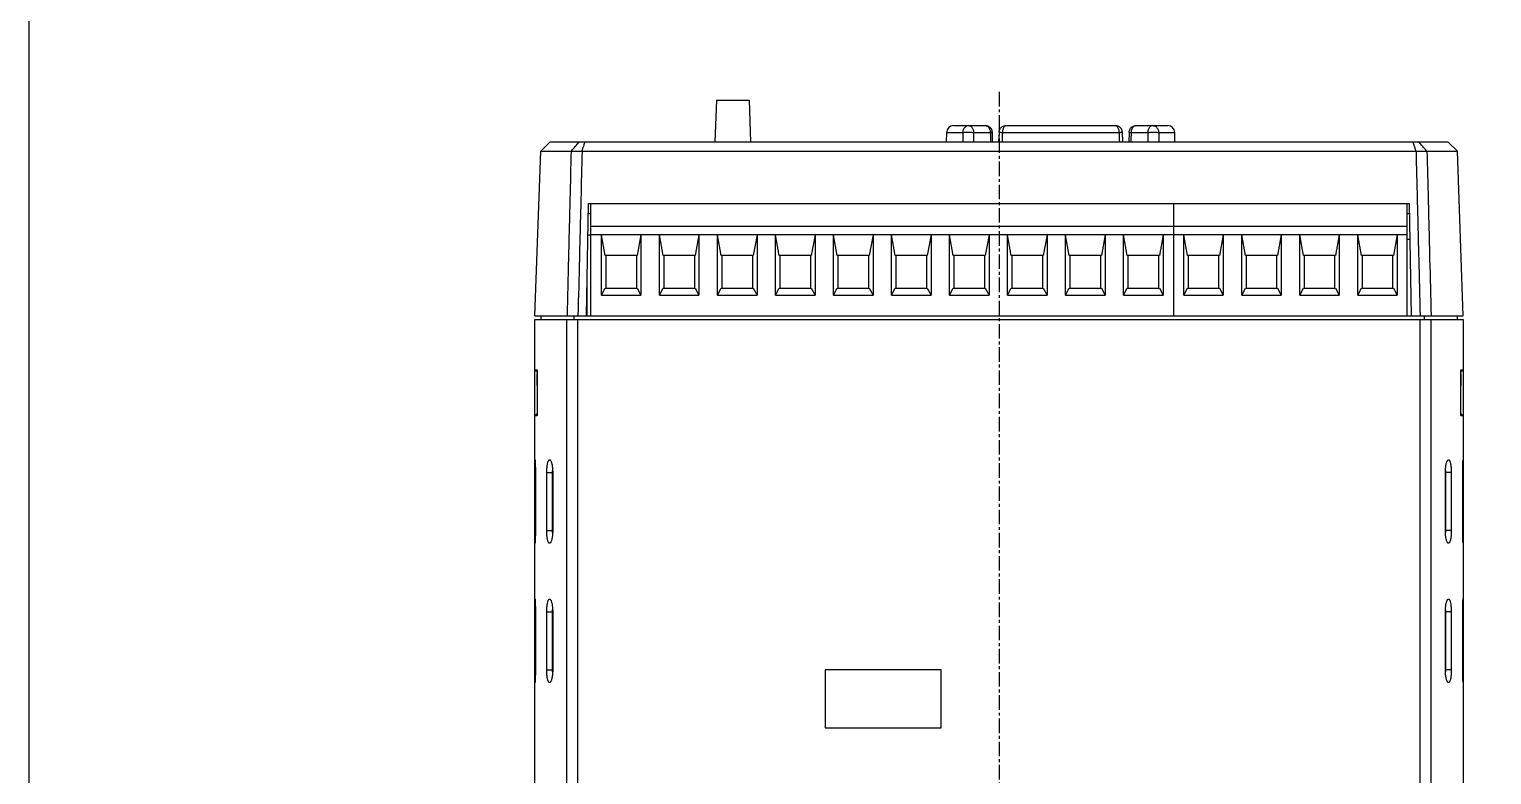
# Model space of a CAD drawing. Header units: millimetres. Extents: x 46 to 886, y 51 to 632.
# Drawn here: x 46.4 to 172.5, y 131.7 to 196 of the extents above; entities that cross this region are included whole.
import ezdxf

# ---------------------------------------------------------------- set-up
doc = ezdxf.new("R2010")
doc.units = ezdxf.units.MM
doc.linetypes.add('CENTER', pattern=[2, 1.25, -0.25, 0.25, -0.25])
doc.layers.add('도면층1', color=7, linetype='Continuous')

msp = doc.modelspace()

# ---------------------------------------------------------------- linework, layer by layer
at = {"color": 7, "linetype": 'Continuous'}
for p, q in [((105.651, 189.885), (105.516, 186.285)), ((105.651, 189.885), (108.451, 189.885)), ((108.451, 189.885), (108.586, 186.285)), ((125.469, 186.285), (125.49, 187.101)), ((125.49, 187.101), (126.871, 187.101)), ((126.09, 187.685), (128.824, 187.685)), ((127.81, 187.101), (129.248, 187.101)), ((129.45, 186.285), (129.424, 187.104)), ((130.001, 187.11), (129.966, 186.285)), ((130.294, 187.101), (140.339, 187.101)), ((130.601, 187.685), (140.033, 187.685)), ((140.667, 186.285), (140.632, 187.11)), ((141.21, 187.104), (141.183, 186.285)), ((141.385, 187.101), (142.823, 187.101)), ((141.809, 187.685), (144.544, 187.685)), ((143.763, 187.101), (145.144, 187.101)), ((145.165, 186.285), (145.144, 187.101)), ((90.001, 171.285), (90.497, 185.485)), ((91.325, 186.285), (90.497, 185.485)), ((90.497, 185.485), (93.114, 185.485)), ((91.325, 186.285), (168.678, 186.285)), ((93.114, 185.492), (94.061, 185.492)), ((94.061, 185.485), (165.942, 185.485)), ((165.942, 185.492), (166.888, 185.492)), ((166.888, 185.485), (169.505, 185.485)), ((168.678, 186.285), (169.505, 185.485)), ((170.001, 171.285), (169.505, 185.485)), ((94.453, 171.285), (94.622, 180.985)), ((94.622, 180.985), (165.381, 180.985)), ((94.814, 171.285), (94.814, 180.985)), ((145.064, 171.285), (145.064, 180.985)), ((145.066, 171.285), (145.066, 180.985)), ((165.191, 171.285), (165.191, 180.985)), ((165.55, 171.285), (165.381, 180.985)), ((94.814, 180.085), (94.606, 180.085)), ((165.396, 180.085), (165.191, 180.085)), ((94.814, 178.235), (94.574, 178.235)), ((145.064, 178.985), (94.814, 178.985)), ((145.064, 178.285), (94.814, 178.285)), ((95.739, 173.085), (95.739, 178.285)), ((96.059, 176.485), (95.739, 178.285)), ((99.139, 178.285), (98.819, 176.485)), ((99.139, 178.285), (99.139, 173.085)), ((100.739, 173.085), (100.739, 178.285)), ((101.059, 176.485), (100.739, 178.285)), ((104.139, 178.285), (103.819, 176.485)), ((104.139, 178.285), (104.139, 173.085)), ((105.739, 173.085), (105.739, 178.285)), ((106.059, 176.485), (105.739, 178.285)), ((109.139, 178.285), (108.819, 176.485)), ((109.139, 178.285), (109.139, 173.085)), ((110.739, 173.085), (110.739, 178.285)), ((111.059, 176.485), (110.739, 178.285)), ((114.139, 178.285), (113.819, 176.485)), ((114.139, 178.285), (114.139, 173.085)), ((115.739, 173.085), (115.739, 178.285)), ((116.059, 176.485), (115.739, 178.285)), ((119.139, 178.285), (118.819, 176.485)), ((119.139, 178.285), (119.139, 173.085)), ((120.739, 173.085), (120.739, 178.285)), ((121.059, 176.485), (120.739, 178.285)), ((124.139, 178.285), (123.819, 176.485)), ((124.139, 178.285), (124.139, 173.085)), ((125.739, 173.085), (125.739, 178.285)), ((126.059, 176.485), (125.739, 178.285)), ((129.139, 178.285), (128.819, 176.485)), ((129.139, 178.285), (129.139, 173.085)), ((130.739, 173.085), (130.739, 178.285)), ((131.059, 176.485), (130.739, 178.285)), ((134.139, 178.285), (133.819, 176.485)), ((134.139, 178.285), (134.139, 173.085)), ((135.739, 173.085), (135.739, 178.285)), ((136.059, 176.485), (135.739, 178.285)), ((139.139, 178.285), (138.819, 176.485)), ((139.139, 178.285), (139.139, 173.085)), ((140.739, 173.085), (140.739, 178.285)), ((141.059, 176.485), (140.739, 178.285)), ((144.139, 178.285), (143.819, 176.485)), ((144.139, 178.285), (144.139, 173.085)), ((165.191, 178.985), (145.066, 178.985)), ((165.191, 178.285), (145.066, 178.285)), ((145.929, 173.085), (145.929, 178.285)), ((146.249, 176.485), (145.929, 178.285)), ((149.329, 178.285), (149.009, 176.485)), ((149.329, 178.285), (149.329, 173.085)), ((150.929, 173.085), (150.929, 178.285)), ((151.249, 176.485), (150.929, 178.285)), ((154.329, 178.285), (154.009, 176.485)), ((154.329, 178.285), (154.329, 173.085)), ((155.929, 173.085), (155.929, 178.285)), ((156.249, 176.485), (155.929, 178.285)), ((159.329, 178.285), (159.009, 176.485)), ((159.329, 178.285), (159.329, 173.085)), ((160.929, 173.085), (160.929, 178.285)), ((161.249, 176.485), (160.929, 178.285)), ((164.329, 178.285), (164.009, 176.485)), ((164.329, 178.285), (164.329, 173.085)), ((165.191, 177.885), (165.435, 177.885)), ((98.819, 176.485), (96.059, 176.485)), ((96.139, 173.685), (96.139, 176.485)), ((98.739, 176.485), (98.739, 173.685)), ((103.819, 176.485), (101.059, 176.485)), ((101.139, 173.685), (101.139, 176.485)), ((103.739, 176.485), (103.739, 173.685)), ((108.819, 176.485), (106.059, 176.485)), ((106.139, 173.685), (106.139, 176.485)), ((108.739, 176.485), (108.739, 173.685)), ((113.819, 176.485), (111.059, 176.485)), ((111.139, 173.685), (111.139, 176.485)), ((113.739, 176.485), (113.739, 173.685)), ((118.819, 176.485), (116.059, 176.485)), ((116.139, 173.685), (116.139, 176.485)), ((118.739, 176.485), (118.739, 173.685)), ((123.819, 176.485), (121.059, 176.485)), ((121.139, 173.685), (121.139, 176.485)), ((123.739, 176.485), (123.739, 173.685)), ((128.819, 176.485), (126.059, 176.485)), ((126.139, 173.685), (126.139, 176.485)), ((128.739, 176.485), (128.739, 173.685)), ((133.819, 176.485), (131.059, 176.485)), ((131.139, 173.685), (131.139, 176.485)), ((133.739, 176.485), (133.739, 173.685)), ((138.819, 176.485), (136.059, 176.485)), ((136.139, 173.685), (136.139, 176.485)), ((138.739, 176.485), (138.739, 173.685)), ((143.819, 176.485), (141.059, 176.485)), ((141.139, 173.685), (141.139, 176.485)), ((143.739, 176.485), (143.739, 173.685)), ((149.009, 176.485), (146.249, 176.485)), ((146.329, 173.685), (146.329, 176.485)), ((148.929, 176.485), (148.929, 173.685)), ((154.009, 176.485), (151.249, 176.485)), ((151.329, 173.685), (151.329, 176.485)), ((153.929, 176.485), (153.929, 173.685)), ((159.009, 176.485), (156.249, 176.485)), ((156.329, 173.685), (156.329, 176.485)), ((158.929, 176.485), (158.929, 173.685)), ((164.009, 176.485), (161.249, 176.485)), ((161.329, 173.685), (161.329, 176.485)), ((163.929, 176.485), (163.929, 173.685)), ((94.514, 171.285), (94.514, 174.793)), ((95.739, 173.085), (96.059, 173.685)), ((95.739, 173.085), (99.139, 173.085)), ((96.059, 173.685), (98.819, 173.685)), ((98.819, 173.685), (99.139, 173.085)), ((100.739, 173.085), (101.059, 173.685)), ((100.739, 173.085), (104.139, 173.085)), ((101.059, 173.685), (103.819, 173.685)), ((103.819, 173.685), (104.139, 173.085)), ((105.739, 173.085), (106.059, 173.685)), ((105.739, 173.085), (109.139, 173.085)), ((106.059, 173.685), (108.819, 173.685)), ((108.819, 173.685), (109.139, 173.085)), ((110.739, 173.085), (111.059, 173.685)), ((110.739, 173.085), (114.139, 173.085)), ((111.059, 173.685), (113.819, 173.685)), ((113.819, 173.685), (114.139, 173.085)), ((115.739, 173.085), (116.059, 173.685)), ((115.739, 173.085), (119.139, 173.085)), ((116.059, 173.685), (118.819, 173.685)), ((118.819, 173.685), (119.139, 173.085)), ((120.739, 173.085), (121.059, 173.685)), ((120.739, 173.085), (124.139, 173.085)), ((121.059, 173.685), (123.819, 173.685)), ((123.819, 173.685), (124.139, 173.085)), ((125.739, 173.085), (126.059, 173.685)), ((125.739, 173.085), (129.139, 173.085)), ((126.059, 173.685), (128.819, 173.685)), ((128.819, 173.685), (129.139, 173.085)), ((130.739, 173.085), (131.059, 173.685)), ((130.739, 173.085), (134.139, 173.085)), ((131.059, 173.685), (133.819, 173.685)), ((133.819, 173.685), (134.139, 173.085)), ((135.739, 173.085), (136.059, 173.685)), ((135.739, 173.085), (139.139, 173.085)), ((136.059, 173.685), (138.819, 173.685)), ((138.819, 173.685), (139.139, 173.085)), ((140.739, 173.085), (141.059, 173.685)), ((140.739, 173.085), (144.139, 173.085)), ((141.059, 173.685), (143.819, 173.685)), ((143.819, 173.685), (144.139, 173.085)), ((145.929, 173.085), (146.249, 173.685)), ((145.929, 173.085), (149.329, 173.085)), ((146.249, 173.685), (149.009, 173.685)), ((149.009, 173.685), (149.329, 173.085)), ((150.929, 173.085), (151.249, 173.685)), ((150.929, 173.085), (154.329, 173.085)), ((151.249, 173.685), (154.009, 173.685)), ((154.009, 173.685), (154.329, 173.085)), ((155.929, 173.085), (156.249, 173.685)), ((155.929, 173.085), (159.329, 173.085)), ((156.249, 173.685), (159.009, 173.685)), ((159.009, 173.685), (159.329, 173.085)), ((160.929, 173.085), (161.249, 173.685)), ((160.929, 173.085), (164.329, 173.085)), ((161.249, 173.685), (164.009, 173.685)), ((164.009, 173.685), (164.329, 173.085)), ((90.001, 171.285), (145.064, 171.285)), ((90.001, 170.985), (170.001, 170.985)), ((90.001, 86.285), (90.001, 170.985)), ((90.501, 171.285), (90.501, 170.985)), ((92.762, 116.554), (92.762, 170.985)), ((93.353, 171.285), (93.353, 170.985)), ((93.707, 116.377), (93.707, 170.985)), ((145.066, 171.285), (170.001, 171.285)), ((166.296, 116.377), (166.296, 170.985)), ((166.65, 171.285), (166.65, 170.985)), ((167.24, 116.554), (167.24, 170.985)), ((169.501, 171.285), (169.501, 170.985)), ((170.001, 170.985), (170.001, 86.285)), ((90.001, 166.635), (90.203, 166.433)), ((90.001, 166.635), (90.203, 166.635)), ((90.203, 166.635), (90.203, 162.685)), ((170.001, 166.635), (169.799, 166.433)), ((169.799, 166.635), (170.001, 166.635)), ((169.799, 162.685), (169.799, 166.635)), ((90.201, 165.285), (90.201, 166.285)), ((169.801, 166.285), (169.801, 165.285)), ((90.001, 162.685), (90.203, 162.887)), ((90.203, 162.685), (90.001, 162.685)), ((170.001, 162.685), (169.799, 162.887)), ((170.001, 162.685), (169.799, 162.685)), ((90.001, 158.885), (90.002, 158.885)), ((170, 158.885), (170.001, 158.885)), ((90.001, 157.785), (90.038, 157.785)), ((90.038, 157.785), (90.038, 152.785)), ((91.019, 152.785), (91.019, 157.785)), ((91.019, 157.785), (91.53, 157.785)), ((91.508, 152.785), (91.508, 157.785)), ((91.53, 157.785), (91.53, 152.785)), ((168.984, 157.785), (168.473, 157.785)), ((168.473, 152.785), (168.473, 157.785)), ((168.494, 157.785), (168.494, 152.785)), ((168.984, 157.785), (168.984, 152.785)), ((170.001, 157.785), (169.964, 157.785)), ((169.964, 152.785), (169.964, 157.785)), ((90.001, 152.785), (90.038, 152.785)), ((91.019, 152.785), (91.53, 152.785)), ((168.984, 152.785), (168.473, 152.785)), ((170.001, 152.785), (169.964, 152.785)), ((90.002, 151.685), (90.001, 151.685)), ((170.001, 151.685), (170.001, 151.685)), ((90.001, 146.885), (90.002, 146.885)), ((170, 146.885), (170.001, 146.885)), ((90.001, 145.785), (90.038, 145.785)), ((90.038, 145.785), (90.038, 140.785)), ((91.019, 140.785), (91.019, 145.785)), ((91.019, 145.785), (91.53, 145.785)), ((91.508, 140.785), (91.508, 145.785)), ((91.53, 145.785), (91.53, 140.785)), ((168.473, 140.785), (168.473, 145.785)), ((168.984, 145.785), (168.473, 145.785)), ((168.494, 145.785), (168.494, 140.785)), ((168.984, 145.785), (168.984, 140.785)), ((169.964, 140.785), (169.964, 145.785)), ((170.001, 145.785), (169.964, 145.785)), ((90.001, 140.785), (90.038, 140.785)), ((91.019, 140.785), (91.53, 140.785)), ((115.001, 140.785), (115.001, 135.785)), ((125.001, 140.785), (115.001, 140.785)), ((125.001, 135.785), (125.001, 140.785)), ((168.984, 140.785), (168.473, 140.785)), ((170.001, 140.785), (169.964, 140.785)), ((90.002, 139.685), (90.001, 139.685)), ((170.001, 139.685), (170.001, 139.685)), ((115.001, 135.785), (125.001, 135.785))]:
    msp.add_line(p, q, dxfattribs=at)
msp.add_lwpolyline([(46.411, 631.769), (886.327, 631.769), (886.327, 50.731), (46.411, 50.731)], close=True)
for centre, start, end in [((126.09, 187.085), 90, 178.5), ((144.544, 187.085), 1.5, 90)]:
    msp.add_arc(centre, 0.6, start, end, dxfattribs=at)
for points in [[(126.871, 187.101), (126.869, 186.829), (126.868, 186.557), (126.867, 186.285)], [(127.81, 187.101), (127.809, 186.829), (127.807, 186.557), (127.806, 186.285)], [(129.248, 187.101), (129.257, 186.829), (129.266, 186.557), (129.274, 186.285)], [(129.337, 187.396), (129.322, 187.421), (129.305, 187.445), (129.286, 187.468)], [(129.4, 187.256), (129.391, 187.283), (129.381, 187.31), (129.369, 187.336)], [(130.027, 187.261), (130.035, 187.288), (130.046, 187.314), (130.058, 187.34)], [(130.294, 187.101), (130.282, 186.829), (130.27, 186.557), (130.258, 186.285)], [(140.339, 187.101), (140.351, 186.829), (140.364, 186.557), (140.375, 186.285)], [(141.385, 187.101), (141.376, 186.828), (141.368, 186.555), (141.359, 186.282)], [(142.823, 187.101), (142.825, 186.829), (142.826, 186.557), (142.828, 186.285)], [(143.763, 187.101), (143.764, 186.829), (143.765, 186.557), (143.766, 186.285)], [(170.001, 158.885), (170.001, 158.885), (170.001, 158.885), (170.001, 158.885)], [(91.508, 157.785), (91.508, 157.845), (91.512, 157.906), (91.519, 157.966)], [(168.494, 152.785), (168.494, 152.725), (168.491, 152.664), (168.484, 152.604)], [(90.002, 151.685), (90.002, 151.685), (90.002, 151.685), (90.002, 151.685)], [(170.001, 146.885), (170.001, 146.885), (170.001, 146.885), (170.001, 146.885)], [(91.508, 145.785), (91.508, 145.845), (91.512, 145.906), (91.519, 145.966)], [(168.494, 140.785), (168.494, 140.725), (168.491, 140.664), (168.484, 140.604)], [(90.002, 139.685), (90.002, 139.685), (90.002, 139.685), (90.002, 139.685)]]:
    msp.add_open_spline(points, degree=3, dxfattribs=at)
for points, knots in [([(127.386, 187.685), (127.341, 187.685), (127.248, 187.67), (127.121, 187.608), (127.013, 187.509), (126.933, 187.384), (126.884, 187.245), (126.872, 187.148), (126.871, 187.101)], [0, 0, 0, 0, 0.13624454, 0.27555328, 0.42026591, 0.56889954, 0.71616687, 0.85939691, 0.85939691, 0.85939691, 0.85939691]), ([(126.871, 187.101), (126.903, 187.103), (126.976, 187.106), (127.098, 187.109), (127.239, 187.111), (127.389, 187.111), (127.54, 187.109), (127.68, 187.106), (127.769, 187.103), (127.81, 187.101)], [0, 0, 0, 0, 0.09629911, 0.22064673, 0.36477543, 0.51902036, 0.67305686, 0.81654017, 0.93994838, 0.93994838, 0.93994838, 0.93994838]), ([(127.386, 187.685), (127.424, 187.685), (127.502, 187.67), (127.607, 187.605), (127.695, 187.506), (127.76, 187.382), (127.8, 187.244), (127.809, 187.148), (127.81, 187.101)], [0, 0, 0, 0, 0.11270879, 0.23244124, 0.36365203, 0.50496935, 0.64955037, 0.7924155, 0.7924155, 0.7924155, 0.7924155]), ([(128.824, 187.685), (128.861, 187.685), (128.937, 187.67), (129.04, 187.609), (129.127, 187.514), (129.194, 187.392), (129.237, 187.251), (129.248, 187.151), (129.248, 187.101)], [0, 0, 0, 0, 0.10995726, 0.22654436, 0.35372959, 0.49240683, 0.64012653, 0.79246253, 0.79246253, 0.79246253, 0.79246253]), ([(129.424, 187.104), (129.422, 187.155), (129.406, 187.258), (129.343, 187.399), (129.246, 187.521), (129.122, 187.613), (128.978, 187.672), (128.876, 187.685), (128.824, 187.685)], [0, 0, 0, 0, 0.15361284, 0.30706417, 0.46046817, 0.6137678, 0.76720805, 0.92080542, 0.92080542, 0.92080542, 0.92080542]), ([(129.248, 187.101), (129.279, 187.101), (129.339, 187.107), (129.372, 187.098), (129.43, 187.11), (129.424, 187.104)], [0, 0, 0, 0, 0.09189576, 0.15154966, 0.17546559, 0.17546559, 0.17546559, 0.17546559]), ([(130.001, 187.11), (130.003, 187.161), (130.021, 187.263), (130.084, 187.403), (130.181, 187.523), (130.305, 187.614), (130.448, 187.672), (130.55, 187.685), (130.601, 187.685)], [0, 0, 0, 0, 0.15252293, 0.30494675, 0.45734737, 0.60968184, 0.7621025, 0.91461845, 0.91461845, 0.91461845, 0.91461845]), ([(130.001, 187.11), (130.006, 187.114), (130.036, 187.105), (130.089, 187.111), (130.182, 187.103), (130.253, 187.102), (130.294, 187.101)], [0, 0, 0, 0, 0.01929018, 0.07755288, 0.17086862, 0.29305515, 0.29305515, 0.29305515, 0.29305515]), ([(130.601, 187.685), (130.573, 187.685), (130.513, 187.668), (130.438, 187.601), (130.376, 187.503), (130.33, 187.38), (130.302, 187.243), (130.295, 187.148), (130.294, 187.101)], [0, 0, 0, 0, 0.08272935, 0.17898362, 0.29513335, 0.42873384, 0.57057733, 0.71307656, 0.71307656, 0.71307656, 0.71307656]), ([(140.033, 187.685), (140.06, 187.685), (140.121, 187.668), (140.196, 187.601), (140.258, 187.503), (140.304, 187.38), (140.332, 187.243), (140.339, 187.148), (140.339, 187.101)], [0, 0, 0, 0, 0.08272981, 0.17898447, 0.29513429, 0.42873459, 0.57057774, 0.71307655, 0.71307655, 0.71307655, 0.71307655]), ([(140.632, 187.11), (140.63, 187.161), (140.613, 187.263), (140.549, 187.403), (140.453, 187.523), (140.329, 187.614), (140.186, 187.672), (140.084, 187.685), (140.033, 187.685)], [0, 0, 0, 0, 0.15252289, 0.30494672, 0.45734734, 0.60968183, 0.76210249, 0.91461845, 0.91461845, 0.91461845, 0.91461845]), ([(140.339, 187.101), (140.38, 187.102), (140.451, 187.103), (140.544, 187.111), (140.598, 187.105), (140.627, 187.114), (140.632, 187.11)], [0, 0, 0, 0, 0.1221673, 0.21549198, 0.27375938, 0.2930552, 0.2930552, 0.2930552, 0.2930552]), ([(141.21, 187.104), (141.204, 187.11), (141.262, 187.098), (141.294, 187.107), (141.355, 187.101), (141.385, 187.101)], [0, 0, 0, 0, 0.02390993, 0.08355492, 0.17546587, 0.17546587, 0.17546587, 0.17546587]), ([(141.21, 187.104), (141.211, 187.155), (141.228, 187.258), (141.291, 187.399), (141.387, 187.521), (141.512, 187.613), (141.655, 187.672), (141.758, 187.685), (141.809, 187.685)], [0, 0, 0, 0, 0.15361297, 0.30706427, 0.46046824, 0.61376785, 0.76720807, 0.92080542, 0.92080542, 0.92080542, 0.92080542]), ([(141.809, 187.685), (141.773, 187.685), (141.697, 187.67), (141.593, 187.609), (141.506, 187.514), (141.44, 187.392), (141.397, 187.251), (141.386, 187.151), (141.385, 187.101)], [0, 0, 0, 0, 0.10995731, 0.22654427, 0.35372959, 0.4924069, 0.64012641, 0.79246253, 0.79246253, 0.79246253, 0.79246253]), ([(143.247, 187.685), (143.21, 187.685), (143.132, 187.67), (143.027, 187.605), (142.939, 187.506), (142.874, 187.382), (142.834, 187.244), (142.824, 187.148), (142.823, 187.101)], [0, 0, 0, 0, 0.11270935, 0.23244214, 0.36365291, 0.50497, 0.64955074, 0.79241549, 0.79241549, 0.79241549, 0.79241549]), ([(142.823, 187.101), (142.864, 187.103), (142.953, 187.106), (143.094, 187.109), (143.244, 187.111), (143.395, 187.111), (143.536, 187.109), (143.657, 187.106), (143.731, 187.103), (143.763, 187.101)], [0, 0, 0, 0, 0.1233847, 0.26687139, 0.42090585, 0.57515141, 0.71928332, 0.84362951, 0.93994839, 0.93994839, 0.93994839, 0.93994839]), ([(143.247, 187.685), (143.293, 187.685), (143.385, 187.67), (143.513, 187.608), (143.62, 187.509), (143.701, 187.384), (143.75, 187.245), (143.762, 187.148), (143.763, 187.101)], [0, 0, 0, 0, 0.1362438, 0.27555215, 0.4202648, 0.56889873, 0.71616644, 0.85939692, 0.85939692, 0.85939692, 0.85939692]), ([(93.114, 185.485), (93.08, 184.102), (93.003, 181.018), (92.886, 176.285), (92.803, 172.935), (92.763, 171.285)], [0, 0, 0, 0, 4.1511625, 9.2539368, 14.2048392, 14.2048392, 14.2048392, 14.2048392]), ([(93.114, 185.486), (93.19, 185.573), (93.347, 185.747), (93.578, 186.015), (93.734, 186.194), (93.813, 186.285)], [0, 0, 0, 0, 0.3490639, 0.7014655, 1.0622697, 1.0622697, 1.0622697, 1.0622697]), ([(94.061, 185.485), (94.026, 184.102), (93.949, 181.018), (93.831, 176.285), (93.748, 172.935), (93.707, 171.285)], [0, 0, 0, 0, 4.1511797, 9.253975, 14.2048977, 14.2048977, 14.2048977, 14.2048977]), ([(94.061, 185.485), (94.09, 185.572), (94.136, 185.751), (94.234, 186.015), (94.295, 186.194), (94.327, 186.285)], [0, 0, 0, 0, 0.27394866, 0.55540189, 0.8427571, 0.8427571, 0.8427571, 0.8427571]), ([(165.942, 185.485), (165.912, 185.572), (165.867, 185.751), (165.768, 186.015), (165.708, 186.194), (165.676, 186.285)], [0, 0, 0, 0, 0.27394422, 0.5553975, 0.8427571, 0.8427571, 0.8427571, 0.8427571]), ([(165.942, 185.485), (165.977, 184.096), (166.054, 181.006), (166.172, 176.273), (166.255, 172.929), (166.296, 171.285)], [0, 0, 0, 0, 4.1694346, 9.2722299, 14.2048977, 14.2048977, 14.2048977, 14.2048977]), ([(166.889, 185.486), (166.812, 185.573), (166.656, 185.747), (166.425, 186.015), (166.268, 186.194), (166.189, 186.285)], [0, 0, 0, 0, 0.3490693, 0.7014708, 1.0622697, 1.0622697, 1.0622697, 1.0622697]), ([(166.888, 185.485), (166.923, 184.096), (167, 181.006), (167.117, 176.273), (167.2, 172.929), (167.24, 171.285)], [0, 0, 0, 0, 4.1694174, 9.2721917, 14.2048392, 14.2048392, 14.2048392, 14.2048392]), ([(90.002, 158.885), (90.012, 158.888), (90.001, 158.809), (90.025, 158.74), (90.023, 158.545), (90.034, 158.328), (90.037, 158.063), (90.038, 157.881), (90.038, 157.785)], [0, 0, 0, 0, 0.031311, 0.1348891, 0.3150879, 0.5531105, 0.8119372, 1.1014894, 1.1014894, 1.1014894, 1.1014894]), ([(91.019, 157.785), (91.019, 157.822), (91.019, 157.895), (91.023, 158.026), (91.032, 158.173), (91.048, 158.334), (91.07, 158.482), (91.096, 158.611), (91.127, 158.717), (91.161, 158.798), (91.197, 158.855), (91.234, 158.882), (91.264, 158.886), (91.286, 158.881), (91.305, 158.87), (91.316, 158.86), (91.32, 158.855)], [0, 0, 0, 0, 0.110231, 0.2210327, 0.39107, 0.5544908, 0.7053919, 0.8384591, 0.9493931, 1.0369968, 1.1019949, 1.1489654, 1.1693236, 1.19024, 1.2137803, 1.2340968, 1.2340968, 1.2340968, 1.2340968]), ([(91.32, 158.855), (91.322, 158.854), (91.34, 158.835), (91.372, 158.786), (91.409, 158.699), (91.443, 158.587), (91.473, 158.454), (91.498, 158.304), (91.522, 158.087), (91.529, 157.912), (91.53, 157.792), (91.53, 157.785)], [0, 0, 0, 0, 0.0073923, 0.0784258, 0.1726738, 0.2902342, 0.428052, 0.5818282, 0.7458836, 1.0847781, 1.1058491, 1.1058491, 1.1058491, 1.1058491]), ([(168.473, 157.785), (168.473, 157.822), (168.474, 157.897), (168.479, 158.028), (168.49, 158.177), (168.51, 158.337), (168.535, 158.484), (168.566, 158.613), (168.601, 158.719), (168.638, 158.799), (168.667, 158.841), (168.682, 158.855)], [0, 0, 0, 0, 0.1117664, 0.2240293, 0.3943484, 0.557979, 0.7091572, 0.8427206, 0.9544639, 1.0431217, 1.1058159, 1.1058159, 1.1058159, 1.1058159]), ([(168.682, 158.855), (168.683, 158.856), (168.695, 158.868), (168.716, 158.883), (168.746, 158.886), (168.767, 158.881), (168.788, 158.868), (168.816, 158.84), (168.849, 158.784), (168.883, 158.697), (168.913, 158.584), (168.938, 158.451), (168.958, 158.3), (168.978, 158.083), (168.984, 157.91), (168.984, 157.791), (168.984, 157.785)], [0, 0, 0, 0, 0.0034553, 0.0512388, 0.0716835, 0.0924297, 0.115605, 0.1428178, 0.2128354, 0.3062777, 0.4233892, 0.5609974, 0.7146017, 0.8783672, 1.2158842, 1.234196, 1.234196, 1.234196, 1.234196]), ([(169.964, 157.785), (169.964, 157.878), (169.966, 158.062), (169.969, 158.331), (169.979, 158.551), (169.979, 158.746), (170, 158.81), (169.992, 158.89), (170.001, 158.885)], [0, 0, 0, 0, 0.2802011, 0.5548335, 0.7949343, 0.9709091, 1.0713056, 1.1014298, 1.1014298, 1.1014298, 1.1014298]), ([(168.484, 157.964), (168.491, 157.908), (168.494, 157.848), (168.494, 157.788), (168.494, 157.785)], [0, 0, 0, 0, 0.16915864, 0.1791469, 0.1791469, 0.1791469, 0.1791469]), ([(90.038, 152.785), (90.038, 152.691), (90.037, 152.507), (90.034, 152.239), (90.023, 152.018), (90.023, 151.824), (90.003, 151.76), (90.011, 151.68), (90.002, 151.685)], [0, 0, 0, 0, 0.2805643, 0.5553686, 0.79544, 0.971374, 1.071376, 1.1014343, 1.1014343, 1.1014343, 1.1014343]), ([(91.32, 151.714), (91.32, 151.714), (91.307, 151.702), (91.287, 151.687), (91.257, 151.684), (91.235, 151.689), (91.215, 151.702), (91.186, 151.73), (91.154, 151.786), (91.12, 151.873), (91.09, 151.985), (91.064, 152.119), (91.044, 152.269), (91.025, 152.487), (91.019, 152.66), (91.019, 152.779), (91.019, 152.785)], [0, 0, 0, 0, 0.0034553, 0.0512388, 0.0716835, 0.0924297, 0.115605, 0.1428178, 0.2128354, 0.3062777, 0.4233892, 0.5609974, 0.7146017, 0.8783672, 1.2158842, 1.234196, 1.234196, 1.234196, 1.234196]), ([(91.53, 152.785), (91.53, 152.748), (91.529, 152.673), (91.524, 152.542), (91.512, 152.393), (91.493, 152.233), (91.467, 152.085), (91.436, 151.957), (91.402, 151.851), (91.364, 151.771), (91.335, 151.729), (91.32, 151.714)], [0, 0, 0, 0, 0.1117664, 0.2240293, 0.3943484, 0.557979, 0.7091572, 0.8427206, 0.9544639, 1.0431217, 1.1058159, 1.1058159, 1.1058159, 1.1058159]), ([(91.519, 152.606), (91.512, 152.662), (91.508, 152.722), (91.508, 152.782), (91.508, 152.785)], [0, 0, 0, 0, 0.16915864, 0.1791469, 0.1791469, 0.1791469, 0.1791469]), ([(168.682, 151.714), (168.681, 151.716), (168.662, 151.735), (168.631, 151.784), (168.594, 151.871), (168.559, 151.982), (168.529, 152.115), (168.505, 152.265), (168.481, 152.483), (168.473, 152.658), (168.473, 152.778), (168.473, 152.785)], [0, 0, 0, 0, 0.0073923, 0.0784258, 0.1726738, 0.2902342, 0.428052, 0.5818282, 0.7458836, 1.0847781, 1.1058491, 1.1058491, 1.1058491, 1.1058491]), ([(168.984, 152.785), (168.984, 152.748), (168.983, 152.674), (168.979, 152.544), (168.97, 152.396), (168.955, 152.236), (168.933, 152.088), (168.906, 151.959), (168.876, 151.853), (168.842, 151.771), (168.805, 151.715), (168.768, 151.687), (168.738, 151.684), (168.717, 151.689), (168.698, 151.7), (168.687, 151.71), (168.682, 151.714)], [0, 0, 0, 0, 0.110231, 0.2210327, 0.39107, 0.5544908, 0.7053919, 0.8384591, 0.9493931, 1.0369968, 1.1019949, 1.1489654, 1.1693236, 1.19024, 1.2137803, 1.2340968, 1.2340968, 1.2340968, 1.2340968]), ([(170.001, 151.685), (169.991, 151.681), (170.002, 151.761), (169.978, 151.83), (169.98, 152.025), (169.969, 152.242), (169.966, 152.506), (169.964, 152.688), (169.964, 152.785)], [0, 0, 0, 0, 0.031425, 0.1353331, 0.315744, 0.5532447, 0.8121415, 1.1014863, 1.1014863, 1.1014863, 1.1014863]), ([(90.002, 146.885), (90.012, 146.888), (90.001, 146.809), (90.025, 146.74), (90.023, 146.545), (90.034, 146.328), (90.037, 146.063), (90.038, 145.881), (90.038, 145.785)], [0, 0, 0, 0, 0.031311, 0.1348891, 0.3150879, 0.5531105, 0.8119372, 1.1014894, 1.1014894, 1.1014894, 1.1014894]), ([(91.019, 145.785), (91.019, 145.822), (91.019, 145.895), (91.023, 146.026), (91.032, 146.173), (91.048, 146.334), (91.07, 146.482), (91.096, 146.611), (91.127, 146.717), (91.161, 146.798), (91.197, 146.855), (91.234, 146.882), (91.264, 146.886), (91.286, 146.881), (91.305, 146.87), (91.316, 146.86), (91.32, 146.855)], [0, 0, 0, 0, 0.110231, 0.2210327, 0.39107, 0.5544908, 0.7053919, 0.8384591, 0.9493931, 1.0369968, 1.1019949, 1.1489654, 1.1693236, 1.19024, 1.2137803, 1.2340968, 1.2340968, 1.2340968, 1.2340968]), ([(91.32, 146.855), (91.322, 146.854), (91.34, 146.835), (91.372, 146.786), (91.409, 146.699), (91.443, 146.587), (91.473, 146.454), (91.498, 146.304), (91.522, 146.087), (91.529, 145.912), (91.53, 145.792), (91.53, 145.785)], [0, 0, 0, 0, 0.0073923, 0.0784258, 0.1726738, 0.2902342, 0.428052, 0.5818282, 0.7458836, 1.0847781, 1.1058491, 1.1058491, 1.1058491, 1.1058491]), ([(168.473, 145.785), (168.473, 145.822), (168.474, 145.897), (168.479, 146.028), (168.49, 146.177), (168.51, 146.337), (168.535, 146.484), (168.566, 146.613), (168.601, 146.719), (168.638, 146.799), (168.667, 146.841), (168.682, 146.855)], [0, 0, 0, 0, 0.1117664, 0.2240293, 0.3943484, 0.557979, 0.7091572, 0.8427206, 0.9544639, 1.0431217, 1.1058159, 1.1058159, 1.1058159, 1.1058159]), ([(168.682, 146.855), (168.683, 146.856), (168.695, 146.868), (168.716, 146.883), (168.746, 146.886), (168.767, 146.881), (168.788, 146.868), (168.816, 146.84), (168.849, 146.784), (168.883, 146.697), (168.913, 146.584), (168.938, 146.451), (168.958, 146.3), (168.978, 146.083), (168.984, 145.91), (168.984, 145.791), (168.984, 145.785)], [0, 0, 0, 0, 0.0034553, 0.0512388, 0.0716835, 0.0924297, 0.115605, 0.1428178, 0.2128354, 0.3062777, 0.4233892, 0.5609974, 0.7146017, 0.8783672, 1.2158842, 1.234196, 1.234196, 1.234196, 1.234196]), ([(169.964, 145.785), (169.964, 145.878), (169.966, 146.062), (169.969, 146.331), (169.979, 146.551), (169.979, 146.746), (170, 146.81), (169.992, 146.89), (170.001, 146.885)], [0, 0, 0, 0, 0.2802011, 0.5548335, 0.7949343, 0.9709091, 1.0713056, 1.1014298, 1.1014298, 1.1014298, 1.1014298]), ([(168.484, 145.964), (168.491, 145.908), (168.494, 145.848), (168.494, 145.788), (168.494, 145.785)], [0, 0, 0, 0, 0.16915864, 0.1791469, 0.1791469, 0.1791469, 0.1791469]), ([(90.038, 140.785), (90.038, 140.691), (90.037, 140.507), (90.034, 140.239), (90.023, 140.018), (90.023, 139.824), (90.003, 139.76), (90.011, 139.68), (90.002, 139.685)], [0, 0, 0, 0, 0.2805643, 0.5553686, 0.79544, 0.971374, 1.071376, 1.1014343, 1.1014343, 1.1014343, 1.1014343]), ([(91.32, 139.714), (91.32, 139.714), (91.307, 139.702), (91.287, 139.687), (91.257, 139.684), (91.235, 139.689), (91.215, 139.702), (91.186, 139.73), (91.154, 139.786), (91.12, 139.873), (91.09, 139.985), (91.064, 140.119), (91.044, 140.269), (91.025, 140.487), (91.019, 140.66), (91.019, 140.779), (91.019, 140.785)], [0, 0, 0, 0, 0.0034553, 0.0512388, 0.0716835, 0.0924297, 0.115605, 0.1428178, 0.2128354, 0.3062777, 0.4233892, 0.5609974, 0.7146017, 0.8783672, 1.2158842, 1.234196, 1.234196, 1.234196, 1.234196]), ([(91.53, 140.785), (91.53, 140.748), (91.529, 140.673), (91.524, 140.542), (91.512, 140.393), (91.493, 140.233), (91.467, 140.085), (91.436, 139.957), (91.402, 139.851), (91.364, 139.771), (91.335, 139.729), (91.32, 139.714)], [0, 0, 0, 0, 0.1117664, 0.2240293, 0.3943484, 0.557979, 0.7091572, 0.8427206, 0.9544639, 1.0431217, 1.1058159, 1.1058159, 1.1058159, 1.1058159]), ([(91.519, 140.606), (91.512, 140.662), (91.508, 140.722), (91.508, 140.782), (91.508, 140.785)], [0, 0, 0, 0, 0.16915864, 0.1791469, 0.1791469, 0.1791469, 0.1791469]), ([(168.682, 139.714), (168.681, 139.716), (168.662, 139.735), (168.631, 139.784), (168.594, 139.871), (168.559, 139.982), (168.529, 140.115), (168.505, 140.265), (168.481, 140.483), (168.473, 140.658), (168.473, 140.778), (168.473, 140.785)], [0, 0, 0, 0, 0.0073923, 0.0784258, 0.1726738, 0.2902342, 0.428052, 0.5818282, 0.7458836, 1.0847781, 1.1058491, 1.1058491, 1.1058491, 1.1058491]), ([(168.984, 140.785), (168.984, 140.748), (168.983, 140.674), (168.979, 140.544), (168.97, 140.396), (168.955, 140.236), (168.933, 140.088), (168.906, 139.959), (168.876, 139.853), (168.842, 139.771), (168.805, 139.715), (168.768, 139.687), (168.738, 139.684), (168.717, 139.689), (168.698, 139.7), (168.687, 139.71), (168.682, 139.714)], [0, 0, 0, 0, 0.110231, 0.2210327, 0.39107, 0.5544908, 0.7053919, 0.8384591, 0.9493931, 1.0369968, 1.1019949, 1.1489654, 1.1693236, 1.19024, 1.2137803, 1.2340968, 1.2340968, 1.2340968, 1.2340968]), ([(170.001, 139.685), (169.991, 139.681), (170.002, 139.761), (169.978, 139.83), (169.98, 140.025), (169.969, 140.242), (169.966, 140.506), (169.964, 140.688), (169.964, 140.785)], [0, 0, 0, 0, 0.031425, 0.1353331, 0.315744, 0.5532447, 0.8121415, 1.1014863, 1.1014863, 1.1014863, 1.1014863])]:
    msp.add_open_spline(points, degree=3, knots=knots, dxfattribs=at)
at = {"layer": '도면층1', "color": 1, "linetype": 'CENTER'}
msp.add_line((130.001, 190.583), (130.001, 77.05), dxfattribs=at)

doc.saveas('drawing.dxf')
